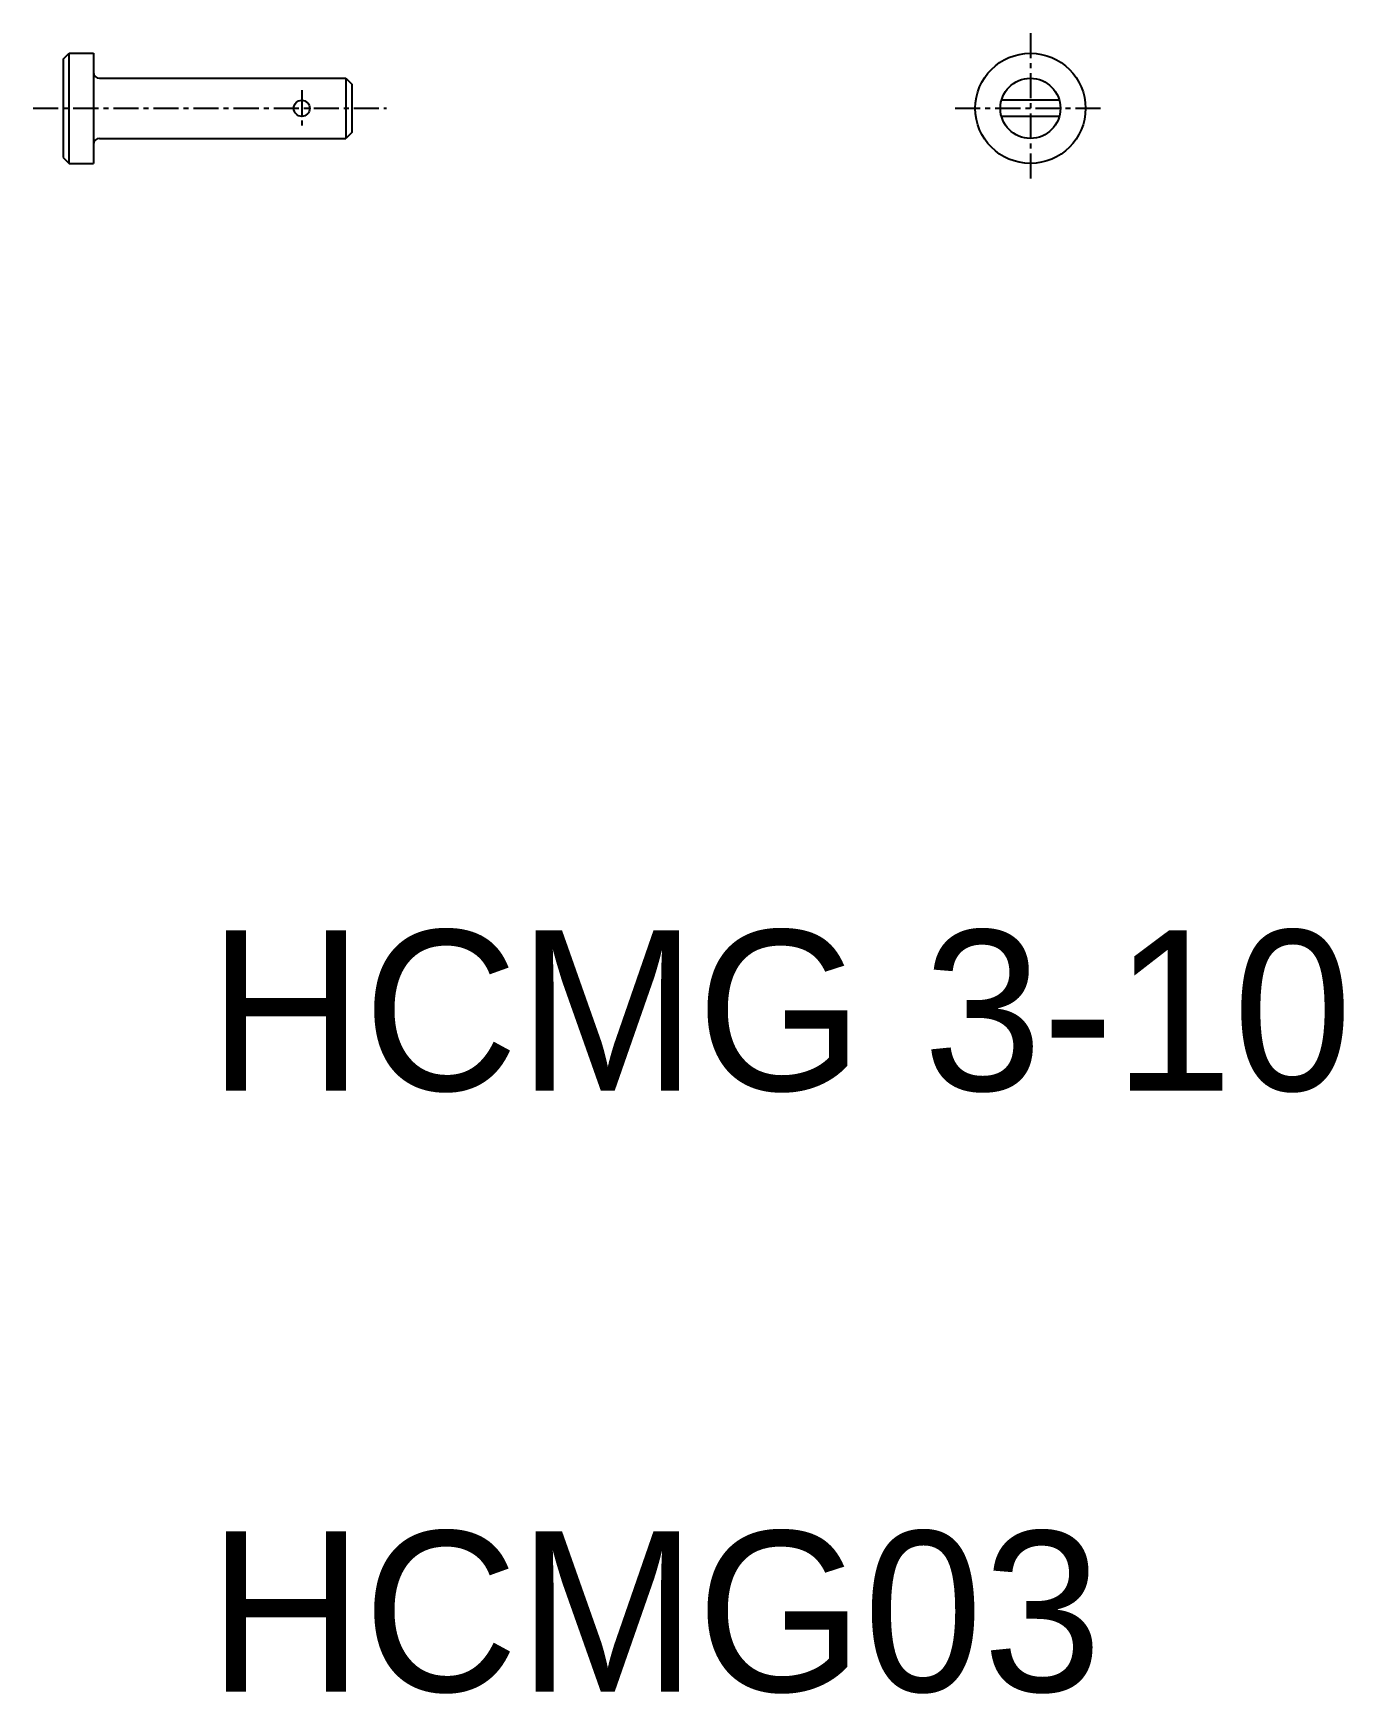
# Model space of a CAD drawing. Extents: x 48 to 113.4, y 66.6 to 149.5.
import ezdxf

# ---------------------------------------------------------------- set-up
doc = ezdxf.new("R2010")
doc.units = 0
doc.linetypes.add('CENTER', pattern=[2, 1.25, -0.25, 0.25, -0.25])
doc.linetypes.add('DASHED', pattern=[19.05, 12.7, -6.35])
doc.layers.get('0').update_dxf_attribs({"linetype": 'CONTINUOUS'})
doc.layers.add('CENTER', color=1, linetype='CENTER')

msp = doc.modelspace()

# ---------------------------------------------------------------- linework, layer by layer
for p, q in [((49.511, 148.168), (49.811, 148.468)), ((49.811, 142.968), (49.811, 148.468)), ((49.811, 148.468), (51.011, 148.468)), ((51.011, 148.468), (51.011, 142.968)), ((49.511, 148.168), (49.511, 143.268)), ((51.311, 147.218), (63.611, 147.218)), ((54.386, 147.218), (54.386, 147.218)), ((57.461, 147.218), (57.461, 147.218)), ((63.611, 147.218), (63.911, 146.918)), ((63.611, 147.218), (63.611, 144.218)), ((63.911, 146.918), (63.911, 144.518)), ((63.911, 144.518), (63.611, 144.218)), ((51.311, 144.218), (63.611, 144.218)), ((49.511, 143.268), (49.811, 142.968)), ((49.811, 142.968), (51.011, 142.968))]:
    msp.add_line(p, q)
at = {"color": 3, "linetype": 'DASHED'}
for p, q in [((99.216, 146.118), (96.324, 146.118)), ((99.216, 145.318), (96.324, 145.318))]:
    msp.add_line(p, q, dxfattribs=at)
for centre, radius in [((97.77, 145.718), 2.75), ((97.77, 145.718), 1.5), ((61.411, 145.718), 0.4)]:
    msp.add_circle(centre, radius)
for centre, start, end in [((51.311, 147.518), 180, 270), ((51.311, 143.918), 90, 180)]:
    msp.add_arc(centre, 0.3, start, end)
at = {"layer": 'CENTER', "color": 1, "linetype": 'CENTER'}
for p, q in [((97.77, 149.468), (97.77, 141.968)), ((61.411, 146.618), (61.411, 144.818)), ((48.011, 145.718), (65.641, 145.718)), ((94.02, 145.718), (101.52, 145.718))]:
    msp.add_line(p, q, dxfattribs=at)

# ---------------------------------------------------------------- texts
for s, p in [('HCMG 3-10', (56.758, 96.689)), ('HCMG03', (56.758, 66.689))]:
    msp.add_text(s, height=8).set_placement(p)

doc.saveas('drawing.dxf')
